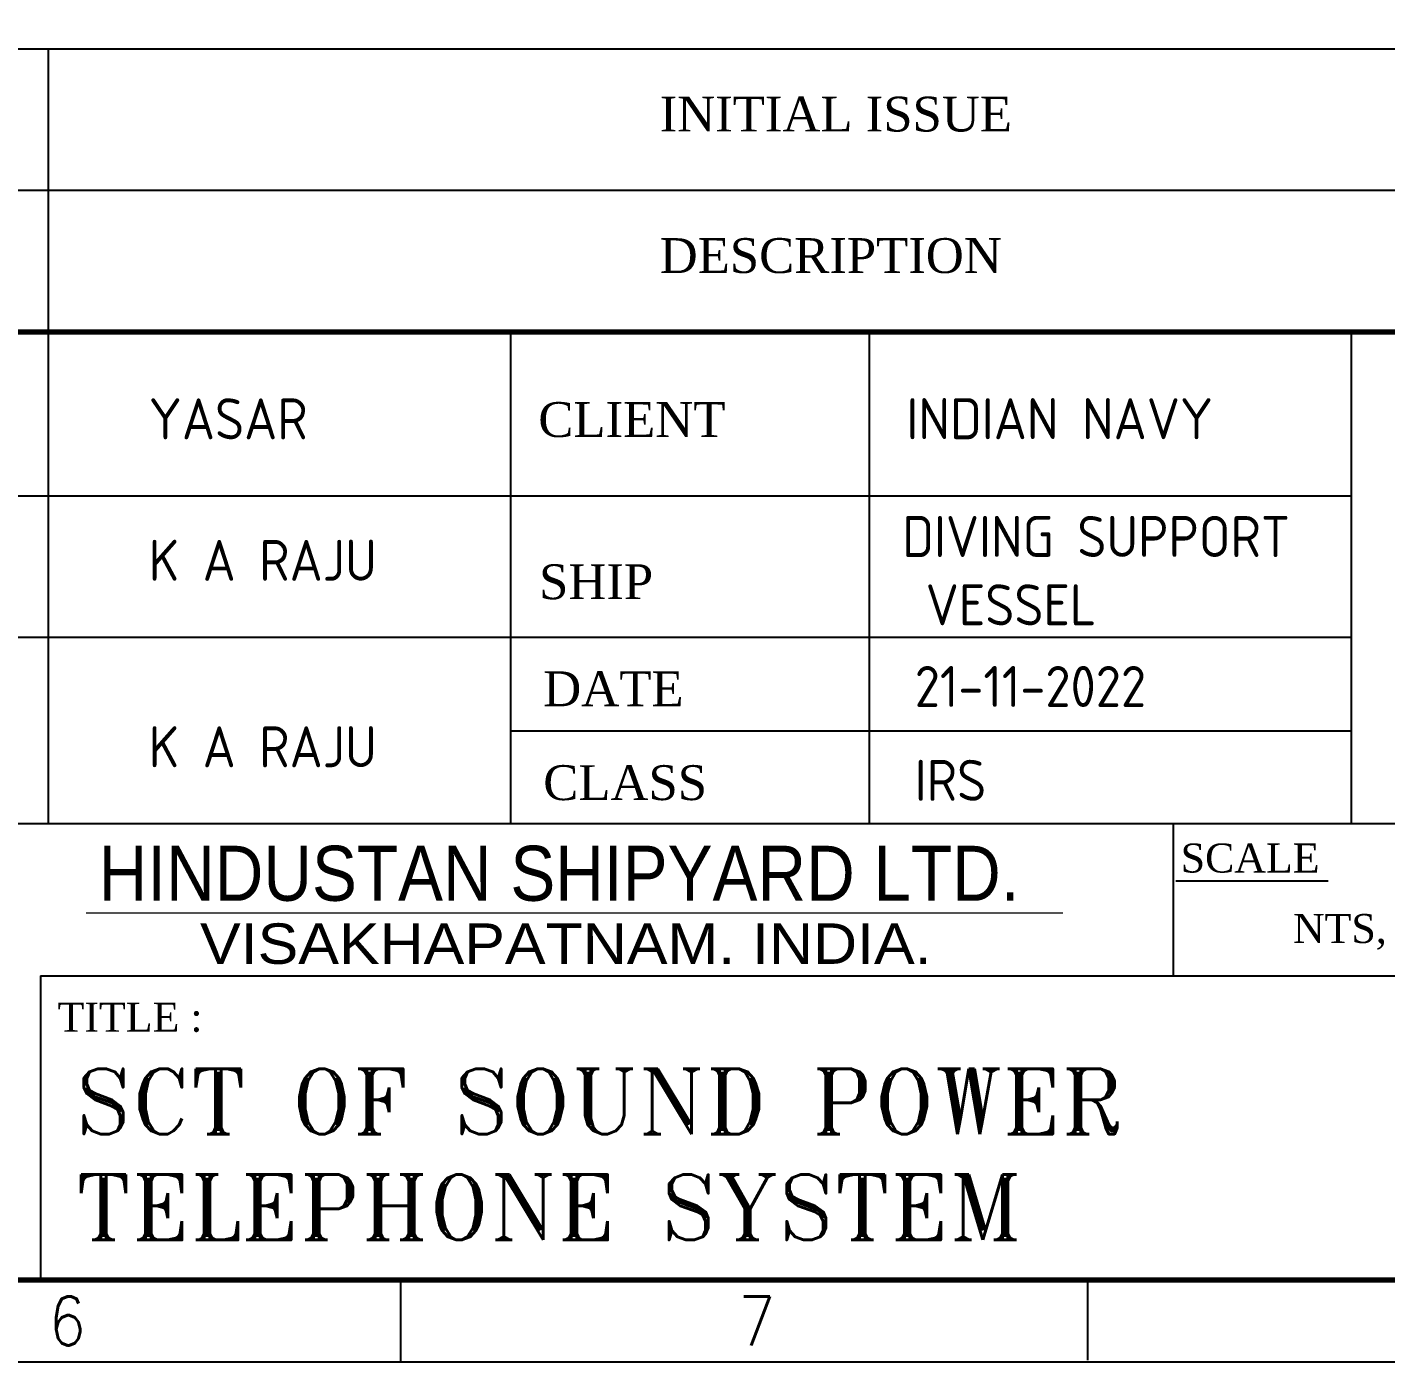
# Model space of a CAD drawing. Header units: inches. Extents: x 36 to 5114, y 9 to 306.
# Drawn here: x 288.5 to 371.5, y 26.3 to 107.9 of the extents above; entities that cross this region are included whole.
import ezdxf

# ---------------------------------------------------------------- set-up
doc = ezdxf.new("R2010")
doc.units = ezdxf.units.IN
doc.header["$MEASUREMENT"] = 0
doc.layers.add('Border', color=6, linetype='Continuous')
doc.layers.add('TITLE', color=7, linetype='Continuous')
for name, color, linetype, lineweight in [('DIM', 1, 'Continuous', 25), ('HEL-070', 4, 'Continuous', 70), ('TXT-025', 1, 'Continuous', 25)]:
    doc.layers.add(name, color=color, linetype=linetype, lineweight=lineweight)
doc.styles.add('CaditS', font='ISOCP.shx')
doc.styles.add('ROMANS', font='simplex.shx', dxfattribs={"width": 0.88})
doc.styles.add('ROMANT', font='romant__.ttf')
doc.styles.get("Standard").update_dxf_attribs({"font": 'arial.ttf'})
doc.styles.add('style5', font='romantic.ttf', dxfattribs={"height": 65})

# ---------------------------------------------------------------- blocks, each defined once
blk = doc.blocks.new('A3_BORDER')
at = {"linetype": 'Continuous'}
blk.add_line((257, 7.15), (257, 2.15), dxfattribs=at)
at = {"layer": 'Border', "color": 7}
blk.add_lwpolyline([(0, 2.15), (384, 2.15), (384, 264.65), (0, 264.65)], close=True, dxfattribs=at)
at = {"layer": 'Border', "color": 6}
blk.add_lwpolyline([(5, 7.15), (379, 7.15), (379, 259.65), (5, 259.65)], close=True, dxfattribs=at)
at = {"layer": 'TITLE', "color": 7}
blk.add_line((299, 7.15), (299, 2.25), dxfattribs=at)
at = {"layer": 'TITLE', "color": 7, "style": 'ROMANS', "width": 0.88}
for s, p in [('6', (235.507, 3.152)), ('7', (277.655, 3.152))]:
    blk.add_text(s, height=3, dxfattribs=at).set_placement(p)

msp = doc.modelspace()

# ---------------------------------------------------------------- linework, layer by layer
at = {"color": 1, "linetype": 'Continuous', "lineweight": -3}
for p, q in [((267.857, 106.621), (433.286, 106.621)), ((289.77, 89.32), (289.77, 106.621)), ((267.857, 97.971), (433.286, 97.971)), ((358.537, 49.941), (358.537, 59.242))]:
    msp.add_line(p, q, dxfattribs=at)
at = {"color": 3, "linetype": 'Continuous', "lineweight": -3}
for p, q in [((289.77, 59.242), (289.77, 89.32)), ((318.039, 59.242), (318.039, 89.32)), ((339.952, 59.242), (339.952, 89.32)), ((267.857, 79.294), (318.039, 79.294)), ((318.039, 79.294), (369.405, 79.294)), ((267.857, 70.644), (318.039, 70.644)), ((318.039, 70.644), (369.405, 70.644)), ((318.039, 64.908), (369.405, 64.908)), ((367.999, 55.729), (358.693, 55.729))]:
    msp.add_line(p, q, dxfattribs=at)
at = {"color": 4}
msp.add_line((267.857, 59.242), (433.269, 59.242), dxfattribs=at)
at = {"color": 1, "lineweight": 5}
msp.add_line((292.071, 53.781), (351.779, 53.781), dxfattribs=at)
at = {"color": 3}
for q in [(433.318, 49.941), (289.284, 31.337)]:
    msp.add_line((289.284, 49.941), q, dxfattribs=at)
at = {"layer": 'DIM'}
for p, q in [((433.286, 89.32), (267.857, 89.32)), ((369.405, 89.32), (369.405, 59.242))]:
    msp.add_line(p, q, dxfattribs=at)
msp.add_lwpolyline([(267.857, 59.242), (433.286, 59.242), (433.286, 31.337), (267.857, 31.337)], close=True, dxfattribs=at)
at = {"layer": 'HEL-070'}
msp.add_lwpolyline([(433.286, 31.337), (267.857, 31.337), (267.857, 89.32), (433.286, 89.32)], close=True, dxfattribs=at)

# ---------------------------------------------------------------- block references
at = {"linetype": 'Continuous'}
msp.add_blockref('A3_BORDER', (54.286, 24.187), dxfattribs=at)

# ---------------------------------------------------------------- texts
at = {"color": 1, "lineweight": -2, "ltscale": 0.8, "style": 'style5'}
for s, height, p in [('INITIAL ISSUE', 2.13017, (327.132, 101.563)), ('DESCRIPTION', 2.13017, (327.132, 92.912)), ('CLIENT', 2.1302, (319.713, 82.886)), ('SHIP', 2.1302, (319.759, 72.969)), ('DATE', 2.1302, (320.015, 66.424)), ('CLASS', 2.1302, (320.015, 60.687)), ('TITLE :', 1.7751, (290.328, 46.523))]:
    msp.add_text(s, height=height, dxfattribs=at).set_placement(p)
at = {"color": 1, "lineweight": -3}
for s, height, width, p in [('HINDUSTAN SHIPYARD LTD.', 3.36451, 0.87624, (292.838, 54.526)), ('VISAKHAPATNAM. INDIA.', 2.47391, 1.078193, (299.035, 50.67))]:
    msp.add_text(s, height=height, dxfattribs=dict(at, width=width)).set_placement(p)
at = {"color": 3, "lineweight": -2, "ltscale": 0.8, "style": 'style5'}
for s, p in [('SCALE', (358.98, 56.254)), ('NTS, A3', (365.843, 51.945))]:
    msp.add_text(s, height=1.7751, dxfattribs=at).set_placement(p)
at = {"color": 4, "linetype": 'Continuous', "lineweight": 40, "style": 'ROMANT'}
for s, p in [('SCT OF SOUND POWER ', (291.42, 40.267)), ('TELEPHONE SYSTEM', (291.42, 33.791))]:
    msp.add_text(s, height=3.99407, dxfattribs=at).set_placement(p)
at = {"layer": 'TXT-025', "char_height": 2.5065, "attachment_point": 1, "style": 'CaditS'}
for s, width, insert in [('YASAR', 10.42704, (295.899, 85.249)), ('INDIAN NAVY', 19.19979, (342.22, 85.255)), ('DIVING SUPPORT \\P VESSEL', 24.46344, (341.958, 78.054)), ('K A RAJU', 16.30048, (295.899, 76.598)), ('21-11-2022', 23.18035, (342.726, 68.883)), ('K A RAJU', 16.30048, (295.899, 65.197)), ('IRS', 5905.00205, (342.726, 63.147))]:
    msp.add_mtext_dynamic_manual_height_columns(s, width=width, gutter_width=3125, heights=[0], dxfattribs=dict(at, insert=insert))

doc.saveas('drawing.dxf')
